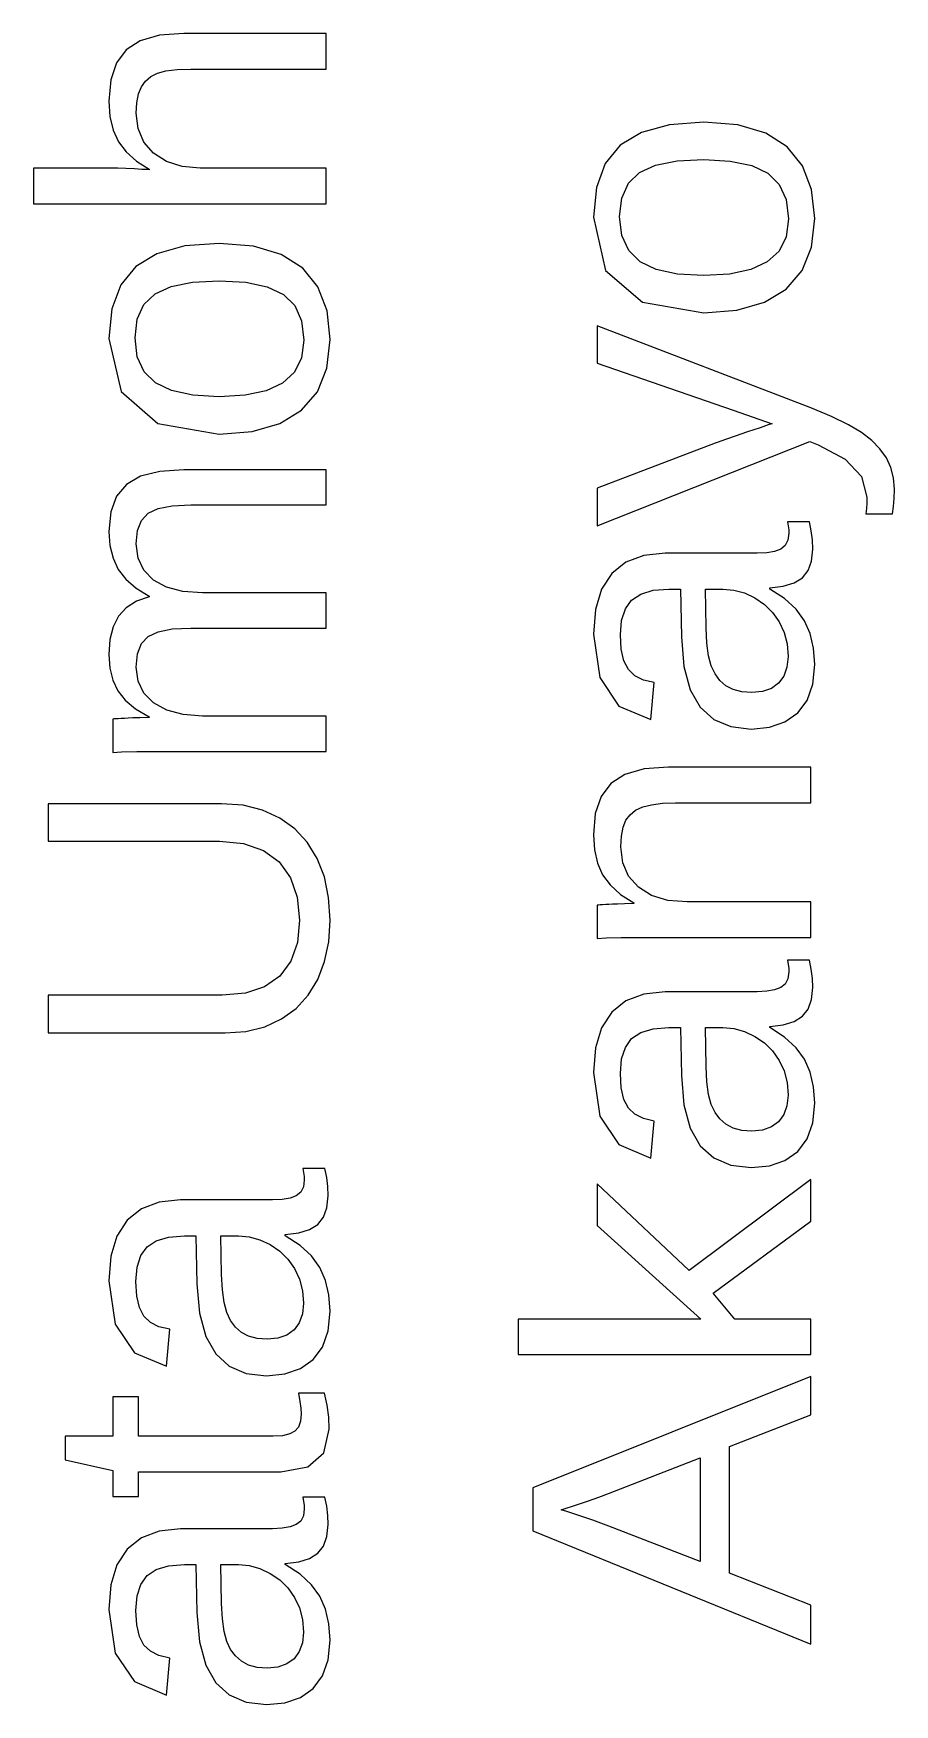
# Model space of a CAD drawing. Header units: metres. Extents: x -108.8 to -18, y -35.5 to 35.7.
# Drawn here: x -35.73 to -17.97, y -1.91 to 32.58 of the extents above; entities that cross this region are included whole.
import ezdxf

# ---------------------------------------------------------------- set-up
doc = ezdxf.new("R2010")
doc.units = ezdxf.units.M

msp = doc.modelspace()

# ---------------------------------------------------------------- linework, layer by layer
for p, q in [((-33.5287, 32.4312), (-33.8196, 32.2425)), ((-33.1306, 32.5445), (-33.5287, 32.4312)), ((-32.6254, 32.5822), (-33.1306, 32.5445)), ((-29.6919, 32.5822), (-32.6254, 32.5822)), ((-29.6919, 31.8458), (-29.6919, 32.5822)), ((-33.8196, 32.2425), (-34.0174, 31.9742)), ((-34.0174, 31.9742), (-34.136, 31.6222)), ((-33.3099, 31.6912), (-33.1726, 31.7603)), ((-33.1726, 31.7603), (-32.9957, 31.8078)), ((-32.9957, 31.8078), (-32.7658, 31.8363)), ((-32.7658, 31.8363), (-32.483, 31.8458)), ((-32.483, 31.8458), (-29.6919, 31.8458)), ((-34.136, 31.6222), (-34.1756, 31.1867)), ((-33.563, 31.3327), (-33.5043, 31.4796)), ((-33.5043, 31.4796), (-33.4204, 31.5976)), ((-33.4204, 31.5976), (-33.3099, 31.6912)), ((-34.1756, 31.1867), (-34.1532, 30.8672)), ((-33.61, 30.9384), (-33.5983, 31.1523)), ((-33.5983, 31.1523), (-33.563, 31.3327)), ((-34.1532, 30.8672), (-34.0861, 30.5872)), ((-33.5703, 30.6168), (-33.61, 30.9384)), ((-21.9015, 30.7489), (-22.6119, 30.696)), ((-21.1967, 30.6924), (-21.9015, 30.7489)), ((-34.0861, 30.5872), (-33.9742, 30.3464)), ((-33.4509, 30.3408), (-33.5703, 30.6168)), ((-23.1863, 30.5373), (-23.6246, 30.2728)), ((-22.6119, 30.696), (-23.1863, 30.5373)), ((-20.623, 30.5228), (-21.1967, 30.6924)), ((-20.1805, 30.2403), (-20.623, 30.5228)), ((-33.9742, 30.3464), (-33.8144, 30.136)), ((-33.8144, 30.136), (-33.6035, 29.9468)), ((-33.252, 30.1104), (-33.4509, 30.3408)), ((-32.9857, 29.9375), (-33.252, 30.1104)), ((-23.6246, 30.2728), (-23.9331, 29.8962)), ((-19.8662, 29.8501), (-20.1805, 30.2403)), ((-34.1593, 29.7992), (-35.7299, 29.7992)), ((-35.7299, 29.7992), (-35.7299, 29.0668)), ((-33.9921, 29.7976), (-34.1593, 29.7992)), ((-33.8212, 29.7929), (-33.9921, 29.7976)), ((-33.6467, 29.7849), (-33.8212, 29.7929)), ((-33.4952, 29.7766), (-33.6467, 29.7849)), ((-33.6035, 29.9468), (-33.3415, 29.7789)), ((-33.3935, 29.7705), (-33.4952, 29.7766)), ((-33.3415, 29.7666), (-33.3935, 29.7705)), ((-33.3415, 29.7789), (-33.3415, 29.7666)), ((-32.6643, 29.8338), (-32.9857, 29.9375)), ((-32.2877, 29.7992), (-32.6643, 29.8338)), ((-29.6919, 29.7992), (-32.2877, 29.7992)), ((-29.6919, 29.0668), (-29.6919, 29.7992)), ((-23.9331, 29.8962), (-24.1183, 29.4012)), ((-23.4553, 29.488), (-23.2258, 29.7093)), ((-23.2258, 29.7093), (-22.8952, 29.8596)), ((-22.8952, 29.8596), (-22.4537, 29.9498)), ((-22.4537, 29.9498), (-21.9015, 29.9799)), ((-21.9015, 29.9799), (-21.3549, 29.9485)), ((-21.3549, 29.9485), (-20.9142, 29.8542)), ((-20.9142, 29.8542), (-20.5791, 29.6971)), ((-20.5791, 29.6971), (-20.3441, 29.4668)), ((-19.6777, 29.3578), (-19.8662, 29.8501)), ((-24.1183, 29.4012), (-24.18, 28.7877)), ((-23.5929, 29.1849), (-23.4553, 29.488)), ((-20.3441, 29.4668), (-20.203, 29.1528)), ((-19.6149, 28.7633), (-19.6777, 29.3578)), ((-35.7299, 29.0668), (-29.6919, 29.0668)), ((-23.6388, 28.7999), (-23.5929, 29.1849)), ((-20.203, 29.1528), (-20.156, 28.7552)), ((-24.18, 28.7877), (-23.9268, 27.6914)), ((-23.592, 28.4109), (-23.6388, 28.7999)), ((-20.156, 28.7552), (-20.2046, 28.3869)), ((-19.6802, 28.1729), (-19.6149, 28.7633)), ((-23.4517, 28.101), (-23.592, 28.4109)), ((-20.2046, 28.3869), (-20.3504, 28.0906)), ((-33.1819, 28.0359), (-33.6202, 27.7714)), ((-32.6076, 28.1946), (-33.1819, 28.0359)), ((-31.8971, 28.2475), (-32.6076, 28.1946)), ((-31.1923, 28.191), (-31.8971, 28.2475)), ((-30.6187, 28.0215), (-31.1923, 28.191)), ((-30.1761, 27.7389), (-30.6187, 28.0215)), ((-23.2177, 27.8702), (-23.4517, 28.101)), ((-20.3504, 28.0906), (-20.5934, 27.8661)), ((-19.8762, 27.6874), (-19.6802, 28.1729)), ((-33.6202, 27.7714), (-33.9288, 27.3949)), ((-29.8619, 27.3488), (-30.1761, 27.7389)), ((-23.9268, 27.6914), (-23.1673, 27.0337)), ((-22.8843, 27.7108), (-23.2177, 27.8702)), ((-22.4456, 27.6152), (-22.8843, 27.7108)), ((-21.9015, 27.5834), (-22.4456, 27.6152)), ((-21.3692, 27.6148), (-21.9015, 27.5834)), ((-20.9332, 27.709), (-21.3692, 27.6148)), ((-20.5934, 27.8661), (-20.9332, 27.709)), ((-20.2028, 27.3067), (-19.8762, 27.6874)), ((-33.9288, 27.3949), (-34.1139, 26.8998)), ((-33.2215, 27.2079), (-32.8908, 27.3582)), ((-32.8908, 27.3582), (-32.4493, 27.4484)), ((-32.4493, 27.4484), (-31.8971, 27.4785)), ((-31.8971, 27.4785), (-31.3506, 27.4471)), ((-31.3506, 27.4471), (-30.9098, 27.3528)), ((-30.9098, 27.3528), (-30.5748, 27.1957)), ((-29.6734, 26.8564), (-29.8619, 27.3488)), ((-20.6529, 27.0332), (-20.2028, 27.3067)), ((-33.5886, 26.6835), (-33.4509, 26.9866)), ((-33.4509, 26.9866), (-33.2215, 27.2079)), ((-30.5748, 27.1957), (-30.3397, 26.9654)), ((-30.3397, 26.9654), (-30.1987, 26.6514)), ((-23.1673, 27.0337), (-21.9015, 26.8144)), ((-21.2191, 26.8691), (-20.6529, 27.0332)), ((-34.1139, 26.8998), (-34.1756, 26.2864)), ((-33.6345, 26.2986), (-33.5886, 26.6835)), ((-30.1987, 26.6514), (-30.1517, 26.2538)), ((-29.6105, 26.2619), (-29.6734, 26.8564)), ((-21.9015, 26.8144), (-21.2191, 26.8691)), ((-34.1756, 26.2864), (-33.9224, 25.1901)), ((-33.5877, 25.9095), (-33.6345, 26.2986)), ((-30.1517, 26.2538), (-30.2003, 25.8856)), ((-29.6758, 25.6715), (-29.6105, 26.2619)), ((-19.6962, 24.853), (-24.0986, 26.5456)), ((-24.0986, 26.5456), (-24.0986, 25.7725)), ((-33.4473, 25.5996), (-33.5877, 25.9095)), ((-30.2003, 25.8856), (-30.3461, 25.5892)), ((-33.2133, 25.3689), (-33.4473, 25.5996)), ((-30.3461, 25.5892), (-30.5891, 25.3648)), ((-29.8718, 25.186), (-29.6758, 25.6715)), ((-24.0986, 25.7725), (-21.2952, 24.8082)), ((-33.9224, 25.1901), (-33.1629, 24.5323)), ((-32.8799, 25.2095), (-33.2133, 25.3689)), ((-32.4412, 25.1139), (-32.8799, 25.2095)), ((-30.9288, 25.2077), (-31.3648, 25.1134)), ((-30.5891, 25.3648), (-30.9288, 25.2077)), ((-30.1985, 24.8053), (-29.8718, 25.186)), ((-31.8971, 25.082), (-32.4412, 25.1139)), ((-31.3648, 25.1134), (-31.8971, 25.082)), ((-19.267, 24.6753), (-19.6962, 24.853)), ((-33.1629, 24.5323), (-31.8971, 24.313)), ((-31.2147, 24.3677), (-30.6485, 24.5318)), ((-30.6485, 24.5318), (-30.1985, 24.8053)), ((-21.2952, 24.8082), (-20.4937, 24.5234)), ((-20.5733, 24.4995), (-20.7415, 24.4438)), ((-20.4937, 24.5234), (-20.5733, 24.4995)), ((-18.9177, 24.5058), (-19.267, 24.6753)), ((-18.6485, 24.3443), (-18.9177, 24.5058)), ((-31.8971, 24.313), (-31.2147, 24.3677)), ((-24.0986, 22.4158), (-19.7166, 24.1613)), ((-21.5292, 24.1735), (-21.625, 24.1391)), ((-21.4349, 24.2065), (-21.5292, 24.1735)), ((-21.258, 24.2675), (-21.4349, 24.2065)), ((-20.9982, 24.3566), (-21.258, 24.2675)), ((-20.7415, 24.4438), (-20.9982, 24.3566)), ((-19.7166, 24.1613), (-19.5416, 24.0921)), ((-18.4388, 24.1814), (-18.6485, 24.3443)), ((-18.2679, 24.0071), (-18.4388, 24.1814)), ((-21.6655, 24.1246), (-24.0986, 23.197)), ((-21.625, 24.1391), (-21.6655, 24.1246)), ((-19.5416, 24.0921), (-18.9833, 23.7946)), ((-18.1359, 23.8215), (-18.2679, 24.0071)), ((-18.0421, 23.6219), (-18.1359, 23.8215)), ((-33.1245, 23.5423), (-33.5206, 23.4413)), ((-32.6254, 23.576), (-33.1245, 23.5423)), ((-29.6919, 23.576), (-32.6254, 23.576)), ((-29.6919, 22.8518), (-29.6919, 23.576)), ((-18.9833, 23.7946), (-18.6483, 23.4339)), ((-17.9858, 23.4056), (-18.0421, 23.6219)), ((-33.8135, 23.2729), (-34.0147, 23.0304)), ((-33.5206, 23.4413), (-33.8135, 23.2729)), ((-24.0986, 23.197), (-24.0986, 22.4158)), ((-18.6483, 23.4339), (-18.5366, 23.0098)), ((-17.967, 23.1725), (-17.9858, 23.4056)), ((-17.972, 22.9827), (-17.967, 23.1725)), ((-34.0147, 23.0304), (-34.1354, 22.7069)), ((-33.3659, 22.6769), (-33.1593, 22.7741)), ((-33.1593, 22.7741), (-32.865, 22.8324)), ((-32.865, 22.8324), (-32.483, 22.8518)), ((-32.483, 22.8518), (-29.6919, 22.8518)), ((-18.5475, 22.7747), (-18.5611, 22.668)), ((-18.5393, 22.8887), (-18.5475, 22.7747)), ((-18.5366, 23.0098), (-18.5393, 22.8887)), ((-18.0118, 22.668), (-17.9869, 22.8145)), ((-17.9869, 22.8145), (-17.972, 22.9827)), ((-34.1354, 22.7069), (-34.1756, 22.3025)), ((-33.5829, 22.3188), (-33.5015, 22.529)), ((-33.5015, 22.529), (-33.3659, 22.6769)), ((-19.7207, 22.5038), (-20.1764, 22.5038)), ((-20.1764, 22.5038), (-20.1605, 22.4174)), ((-19.6845, 22.318), (-19.7207, 22.5038)), ((-18.5611, 22.668), (-18.0118, 22.668)), ((-34.1756, 22.3025), (-34.1539, 22.0112)), ((-33.61, 22.0462), (-33.5829, 22.3188)), ((-20.1662, 22.1209), (-20.2211, 22.0124)), ((-20.1479, 22.2637), (-20.1662, 22.1209)), ((-20.1605, 22.4174), (-20.151, 22.3374)), ((-20.151, 22.3374), (-20.1479, 22.2637)), ((-19.6628, 22.1295), (-19.6845, 22.318)), ((-19.6556, 21.9382), (-19.6628, 22.1295)), ((-34.1539, 22.0112), (-34.0888, 21.7501)), ((-34.0888, 21.7501), (-33.9803, 21.5193)), ((-33.5705, 21.7499), (-33.61, 22.0462)), ((-33.4518, 21.501), (-33.5705, 21.7499)), ((-23.1413, 21.8062), (-23.5082, 21.6665)), ((-22.699, 21.8528), (-23.1413, 21.8062)), ((-20.8029, 21.8528), (-22.699, 21.8528)), ((-20.6038, 21.8622), (-20.8029, 21.8528)), ((-20.4404, 21.8907), (-20.6038, 21.8622)), ((-20.3126, 21.9382), (-20.4404, 21.8907)), ((-20.2211, 22.0124), (-20.3126, 21.9382)), ((-19.6793, 21.6916), (-19.6556, 21.9382)), ((-33.9803, 21.5193), (-33.8225, 21.3143)), ((-33.254, 21.2996), (-33.4518, 21.501)), ((-23.7995, 21.4337), (-24.0109, 21.1086)), ((-23.5082, 21.6665), (-23.7995, 21.4337)), ((-19.8692, 21.3462), (-19.7505, 21.4942)), ((-19.7505, 21.4942), (-19.6793, 21.6916)), ((-33.8225, 21.3143), (-33.6096, 21.1305)), ((-33.6096, 21.1305), (-33.3415, 20.968)), ((-32.9834, 21.1515), (-33.254, 21.2996)), ((-32.6464, 21.0627), (-32.9834, 21.1515)), ((-32.243, 21.0331), (-32.6464, 21.0627)), ((-24.0109, 21.1086), (-24.1377, 20.6923)), ((-23.2021, 21.011), (-22.9458, 21.087)), ((-22.9458, 21.087), (-22.6216, 21.1123)), ((-22.6216, 21.1123), (-22.3816, 21.1123)), ((-22.3816, 21.1123), (-22.3653, 20.1236)), ((-21.8527, 20.3108), (-21.869, 21.1123)), ((-21.869, 21.1123), (-21.5069, 21.1123)), ((-21.5069, 21.1123), (-21.2838, 21.0922)), ((-21.2838, 21.0922), (-21.0647, 21.0318)), ((-20.5385, 21.1367), (-20.2616, 21.1708)), ((-20.5385, 21.1123), (-20.5385, 21.1367)), ((-20.2349, 20.915), (-20.5385, 21.1123)), ((-20.2616, 21.1708), (-20.0385, 21.2406)), ((-20.0385, 21.2406), (-19.8692, 21.3462)), ((-33.8171, 20.7252), (-33.9762, 20.5509)), ((-33.6055, 20.8601), (-33.8171, 20.7252)), ((-33.3415, 20.9558), (-33.6055, 20.8601)), ((-33.3415, 20.968), (-33.3415, 20.9558)), ((-29.6919, 21.0331), (-32.243, 21.0331)), ((-29.6919, 20.3088), (-29.6919, 21.0331)), ((-23.5968, 20.4649), (-23.5195, 20.7036)), ((-23.5195, 20.7036), (-23.3906, 20.8844)), ((-23.3906, 20.8844), (-23.2021, 21.011)), ((-21.0647, 21.0318), (-20.8497, 20.9312)), ((-20.8497, 20.9312), (-20.652, 20.7958)), ((-20.652, 20.7958), (-20.4845, 20.631)), ((-19.9969, 20.6973), (-20.2349, 20.915)), ((-19.8244, 20.4593), (-19.9969, 20.6973)), ((-33.9762, 20.5509), (-34.087, 20.3337)), ((-24.1377, 20.6923), (-24.18, 20.1846)), ((-23.6226, 20.1683), (-23.5968, 20.4649)), ((-20.4845, 20.631), (-20.3472, 20.4368)), ((-20.3472, 20.4368), (-20.2455, 20.218)), ((-19.708, 20.1932), (-19.8244, 20.4593)), ((-34.1534, 20.0699), (-34.1756, 19.7596)), ((-34.087, 20.3337), (-34.1534, 20.0699)), ((-33.5015, 19.9861), (-33.3659, 20.1339)), ((-33.3659, 20.1339), (-33.1593, 20.2311)), ((-33.1593, 20.2311), (-32.865, 20.2894)), ((-32.865, 20.2894), (-32.483, 20.3088)), ((-32.483, 20.3088), (-29.6919, 20.3088)), ((-24.18, 20.1846), (-24.048, 19.2867)), ((-23.604, 19.8699), (-23.6226, 20.1683)), ((-22.3653, 20.1236), (-22.3111, 19.5175)), ((-21.8373, 19.994), (-21.8527, 20.3108)), ((-20.2455, 20.218), (-20.1845, 19.9794)), ((-19.6382, 19.8914), (-19.708, 20.1932)), ((-34.1756, 19.7596), (-34.1553, 19.4815)), ((-33.61, 19.5032), (-33.5829, 19.7758)), ((-33.5829, 19.7758), (-33.5015, 19.9861)), ((-23.5484, 19.6312), (-23.604, 19.8699)), ((-21.802, 19.7329), (-21.8373, 19.994)), ((-21.7469, 19.5275), (-21.802, 19.7329)), ((-20.1641, 19.7208), (-20.1858, 19.5004)), ((-20.1845, 19.9794), (-20.1641, 19.7208)), ((-19.6149, 19.5539), (-19.6382, 19.8914)), ((-34.1553, 19.4815), (-34.0942, 19.2334)), ((-33.5703, 19.213), (-33.61, 19.5032)), ((-23.4557, 19.4522), (-23.5484, 19.6312)), ((-23.3224, 19.3229), (-23.4557, 19.4522)), ((-23.1447, 19.2334), (-23.3224, 19.3229)), ((-22.3111, 19.5175), (-22.1809, 19.034)), ((-21.67, 19.3636), (-21.7469, 19.5275)), ((-21.5697, 19.2273), (-21.67, 19.3636)), ((-20.1858, 19.5004), (-20.2509, 19.3166)), ((-19.6538, 19.1484), (-19.6149, 19.5539)), ((-34.0942, 19.2334), (-33.9925, 19.015)), ((-33.9925, 19.015), (-33.8388, 18.8192)), ((-33.4509, 18.9662), (-33.5703, 19.213)), ((-24.048, 19.2867), (-23.6519, 18.6982)), ((-22.9227, 19.1837), (-23.1447, 19.2334)), ((-22.9919, 18.4188), (-22.9227, 19.1837)), ((-22.1809, 19.034), (-21.9747, 18.673)), ((-21.4458, 19.1186), (-21.5697, 19.2273)), ((-21.2962, 19.0395), (-21.4458, 19.1186)), ((-21.1185, 18.992), (-21.2962, 19.0395)), ((-20.9128, 18.9762), (-21.1185, 18.992)), ((-20.6922, 18.9977), (-20.9128, 18.9762)), ((-20.5077, 19.0621), (-20.6922, 18.9977)), ((-20.3594, 19.1694), (-20.5077, 19.0621)), ((-20.2509, 19.3166), (-20.3594, 19.1694)), ((-19.7704, 18.8161), (-19.6538, 19.1484)), ((-33.8388, 18.8192), (-33.6218, 18.6389)), ((-33.6218, 18.6389), (-33.3415, 18.4739)), ((-33.252, 18.7627), (-33.4509, 18.9662)), ((-32.9807, 18.6113), (-33.252, 18.7627)), ((-23.6519, 18.6982), (-22.9919, 18.4188)), ((-21.9747, 18.673), (-21.6954, 18.4233)), ((-19.9648, 18.5571), (-19.7704, 18.8161)), ((-34.073, 18.4318), (-34.0942, 18.4291)), ((-34.0942, 18.4291), (-34.0942, 17.7374)), ((-34.0364, 18.4345), (-34.073, 18.4318)), ((-33.9844, 18.4372), (-34.0364, 18.4345)), ((-33.9218, 18.4402), (-33.9844, 18.4372)), ((-33.8533, 18.4436), (-33.9218, 18.4402)), ((-33.7789, 18.4474), (-33.8533, 18.4436)), ((-33.6788, 18.4517), (-33.7789, 18.4474)), ((-33.533, 18.4565), (-33.6788, 18.4517)), ((-33.3415, 18.4616), (-33.533, 18.4565)), ((-33.3415, 18.4739), (-33.3415, 18.4616)), ((-32.6444, 18.5204), (-32.9807, 18.6113)), ((-32.243, 18.4901), (-32.6444, 18.5204)), ((-29.6919, 18.4901), (-32.243, 18.4901)), ((-29.6919, 17.7618), (-29.6919, 18.4901)), ((-21.6954, 18.4233), (-21.3454, 18.2734)), ((-20.5471, 18.2605), (-20.227, 18.3717)), ((-20.227, 18.3717), (-19.9648, 18.5571)), ((-21.3454, 18.2734), (-20.925, 18.2235)), ((-20.925, 18.2235), (-20.5471, 18.2605)), ((-34.0942, 17.7374), (-33.9139, 17.751)), ((-33.9139, 17.751), (-33.6006, 17.7591)), ((-33.6006, 17.7591), (-33.1543, 17.7618)), ((-33.1543, 17.7618), (-29.6919, 17.7618)), ((-23.5276, 17.2875), (-23.8199, 17.101)), ((-23.131, 17.3994), (-23.5276, 17.2875)), ((-22.6298, 17.4367), (-23.131, 17.3994)), ((-19.6962, 17.4367), (-22.6298, 17.4367)), ((-19.6962, 16.7002), (-19.6962, 17.4367)), ((-23.8199, 17.101), (-24.0199, 16.834)), ((-31.8483, 16.6818), (-35.4247, 16.6818)), ((-35.4247, 16.6818), (-35.4247, 15.9088)), ((-31.4057, 16.6491), (-31.8483, 16.6818)), ((-31.0056, 16.5507), (-31.4057, 16.6491)), ((-24.0199, 16.834), (-24.14, 16.4807)), ((-23.3079, 16.5465), (-23.1628, 16.6148)), ((-23.1628, 16.6148), (-22.981, 16.6622)), ((-22.981, 16.6622), (-22.7559, 16.6907)), ((-22.7559, 16.6907), (-22.4874, 16.7002)), ((-22.4874, 16.7002), (-19.6962, 16.7002)), ((-30.648, 16.3869), (-31.0056, 16.5507)), ((-30.3381, 16.1631), (-30.648, 16.3869)), ((-24.14, 16.4807), (-24.18, 16.0411)), ((-23.5674, 16.1979), (-23.5086, 16.3421)), ((-23.5086, 16.3421), (-23.4232, 16.4556)), ((-23.4232, 16.4556), (-23.3079, 16.5465)), ((-35.4247, 15.9088), (-31.8931, 15.9088)), ((-31.8931, 15.9088), (-31.3965, 15.8611)), ((-30.0811, 15.8851), (-30.3381, 16.1631)), ((-29.877, 15.5527), (-30.0811, 15.8851)), ((-24.18, 16.0411), (-24.159, 15.7307)), ((-23.6144, 15.7929), (-23.6027, 16.0149)), ((-23.6027, 16.0149), (-23.5674, 16.1979)), ((-31.3965, 15.8611), (-30.9862, 15.718)), ((-30.9862, 15.718), (-30.6622, 15.4796)), ((-29.7289, 15.1719), (-29.877, 15.5527)), ((-24.159, 15.7307), (-24.0959, 15.4561)), ((-23.5742, 15.4652), (-23.6144, 15.7929)), ((-30.6622, 15.4796), (-30.4283, 15.1552)), ((-24.0959, 15.4561), (-23.9908, 15.2171)), ((-23.9908, 15.2171), (-23.8351, 15.0049)), ((-23.4535, 15.1871), (-23.5742, 15.4652)), ((-23.2523, 14.9588), (-23.4535, 15.1871)), ((-30.4283, 15.1552), (-30.288, 14.7544)), ((-29.6401, 14.7481), (-29.7289, 15.1719)), ((-23.8351, 15.0049), (-23.6201, 14.8103)), ((-22.9797, 14.7893), (-23.2523, 14.9588)), ((-30.288, 14.7544), (-30.2412, 14.2772)), ((-29.6105, 14.2813), (-29.6401, 14.7481)), ((-24.0774, 14.5913), (-24.0986, 14.5886)), ((-24.0986, 14.5886), (-24.0986, 13.8969)), ((-24.0407, 14.594), (-24.0774, 14.5913)), ((-23.9888, 14.5967), (-24.0407, 14.594)), ((-23.9261, 14.5996), (-23.9888, 14.5967)), ((-23.8576, 14.603), (-23.9261, 14.5996)), ((-23.7832, 14.6069), (-23.8576, 14.603)), ((-23.6831, 14.6112), (-23.7832, 14.6069)), ((-23.5374, 14.6159), (-23.6831, 14.6112)), ((-23.6201, 14.8103), (-23.3459, 14.6333)), ((-23.3459, 14.6211), (-23.5374, 14.6159)), ((-23.3459, 14.6333), (-23.3459, 14.6211)), ((-22.6447, 14.6876), (-22.9797, 14.7893)), ((-22.2473, 14.6537), (-22.6447, 14.6876)), ((-19.6962, 14.6537), (-22.2473, 14.6537)), ((-19.6962, 13.9213), (-19.6962, 14.6537)), ((-30.2412, 14.2772), (-30.2864, 13.8147)), ((-29.639, 13.8319), (-29.6105, 14.2813)), ((-30.2864, 13.8147), (-30.422, 13.4309)), ((-29.7244, 13.4223), (-29.639, 13.8319)), ((-24.0986, 13.8969), (-23.9182, 13.9104)), ((-23.9182, 13.9104), (-23.6049, 13.9185)), ((-23.6049, 13.9185), (-23.1587, 13.9213)), ((-23.1587, 13.9213), (-19.6962, 13.9213)), ((-30.648, 13.1257), (-30.9613, 12.9043)), ((-30.422, 13.4309), (-30.648, 13.1257)), ((-29.8668, 13.0525), (-29.7244, 13.4223)), ((-19.7207, 13.4518), (-20.1764, 13.4518)), ((-20.1764, 13.4518), (-20.1605, 13.3655)), ((-20.1479, 13.2118), (-20.1662, 13.069)), ((-20.1605, 13.3655), (-20.151, 13.2855)), ((-20.151, 13.2855), (-20.1479, 13.2118)), ((-19.6845, 13.2661), (-19.7207, 13.4518)), ((-19.6628, 13.0775), (-19.6845, 13.2661)), ((-31.3587, 12.7713), (-31.8402, 12.7271)), ((-30.9613, 12.9043), (-31.3587, 12.7713)), ((-30.0635, 12.7288), (-29.8668, 13.0525)), ((-22.699, 12.8008), (-23.1413, 12.7543)), ((-20.8029, 12.8008), (-22.699, 12.8008)), ((-20.6038, 12.8103), (-20.8029, 12.8008)), ((-20.4404, 12.8388), (-20.6038, 12.8103)), ((-20.3126, 12.8863), (-20.4404, 12.8388)), ((-20.2211, 12.9604), (-20.3126, 12.8863)), ((-20.1662, 13.069), (-20.2211, 12.9604)), ((-19.6793, 12.6397), (-19.6556, 12.8863)), ((-19.6556, 12.8863), (-19.6628, 13.0775)), ((-31.8402, 12.7271), (-35.4247, 12.7271)), ((-35.4247, 12.7271), (-35.4247, 11.9499)), ((-30.6114, 12.2388), (-30.3117, 12.4576)), ((-30.3117, 12.4576), (-30.0635, 12.7288)), ((-23.5082, 12.6146), (-23.7995, 12.3817)), ((-23.1413, 12.7543), (-23.5082, 12.6146)), ((-19.8692, 12.2943), (-19.7505, 12.4423)), ((-19.7505, 12.4423), (-19.6793, 12.6397)), ((-31.3456, 11.982), (-30.9577, 12.0783)), ((-30.9577, 12.0783), (-30.6114, 12.2388)), ((-23.7995, 12.3817), (-24.0109, 12.0567)), ((-20.5385, 12.0847), (-20.2616, 12.1189)), ((-20.5385, 12.0604), (-20.5385, 12.0847)), ((-20.2616, 12.1189), (-20.0385, 12.1887)), ((-20.0385, 12.1887), (-19.8692, 12.2943)), ((-35.4247, 11.9499), (-31.7751, 11.9499)), ((-31.7751, 11.9499), (-31.3456, 11.982)), ((-24.0109, 12.0567), (-24.1377, 11.6404)), ((-23.5195, 11.6517), (-23.3906, 11.8325)), ((-23.3906, 11.8325), (-23.2021, 11.9591)), ((-23.2021, 11.9591), (-22.9458, 12.0351)), ((-22.9458, 12.0351), (-22.6216, 12.0604)), ((-22.6216, 12.0604), (-22.3816, 12.0604)), ((-22.3816, 12.0604), (-22.3653, 11.0716)), ((-21.8527, 11.2588), (-21.869, 12.0604)), ((-21.869, 12.0604), (-21.5069, 12.0604)), ((-21.5069, 12.0604), (-21.2838, 12.0403)), ((-21.2838, 12.0403), (-21.0647, 11.9799)), ((-21.0647, 11.9799), (-20.8497, 11.8793)), ((-20.8497, 11.8793), (-20.652, 11.7439)), ((-20.652, 11.7439), (-20.4845, 11.5791)), ((-20.2349, 11.8631), (-20.5385, 12.0604)), ((-19.9969, 11.6454), (-20.2349, 11.8631)), ((-24.1377, 11.6404), (-24.18, 11.1327)), ((-23.6226, 11.1164), (-23.5968, 11.413)), ((-23.5968, 11.413), (-23.5195, 11.6517)), ((-20.4845, 11.5791), (-20.3472, 11.3849)), ((-20.3472, 11.3849), (-20.2455, 11.1661)), ((-19.8244, 11.4073), (-19.9969, 11.6454)), ((-19.708, 11.1413), (-19.8244, 11.4073)), ((-24.18, 11.1327), (-24.048, 10.2348)), ((-23.604, 10.818), (-23.6226, 11.1164)), ((-22.3653, 11.0716), (-22.3111, 10.4656)), ((-21.8373, 10.9421), (-21.8527, 11.2588)), ((-20.2455, 11.1661), (-20.1845, 10.9274)), ((-19.6382, 10.8395), (-19.708, 11.1413)), ((-23.5484, 10.5793), (-23.604, 10.818)), ((-21.802, 10.681), (-21.8373, 10.9421)), ((-20.1845, 10.9274), (-20.1641, 10.6689)), ((-19.6149, 10.502), (-19.6382, 10.8395)), ((-23.4557, 10.4003), (-23.5484, 10.5793)), ((-23.3224, 10.271), (-23.4557, 10.4003)), ((-22.3111, 10.4656), (-22.1809, 9.98212)), ((-21.7469, 10.4755), (-21.802, 10.681)), ((-21.67, 10.3117), (-21.7469, 10.4755)), ((-20.1858, 10.4485), (-20.2509, 10.2647)), ((-20.1641, 10.6689), (-20.1858, 10.4485)), ((-19.6538, 10.0965), (-19.6149, 10.502)), ((-24.048, 10.2348), (-23.6519, 9.64624)), ((-23.1447, 10.1815), (-23.3224, 10.271)), ((-22.9227, 10.1317), (-23.1447, 10.1815)), ((-22.9919, 9.36687), (-22.9227, 10.1317)), ((-21.5697, 10.1754), (-21.67, 10.3117)), ((-21.4458, 10.0666), (-21.5697, 10.1754)), ((-21.2962, 9.98753), (-21.4458, 10.0666)), ((-20.5077, 10.0101), (-20.6922, 9.94574)), ((-20.3594, 10.1175), (-20.5077, 10.0101)), ((-20.2509, 10.2647), (-20.3594, 10.1175)), ((-19.7704, 9.76422), (-19.6538, 10.0965)), ((-22.1809, 9.98212), (-21.9747, 9.62114)), ((-21.1185, 9.94008), (-21.2962, 9.98753)), ((-20.9128, 9.92426), (-21.1185, 9.94008)), ((-20.6922, 9.94574), (-20.9128, 9.92426)), ((-19.9648, 9.50516), (-19.7704, 9.76422)), ((-23.6519, 9.64624), (-22.9919, 9.36687)), ((-21.9747, 9.62114), (-21.6954, 9.37137)), ((-21.6954, 9.37137), (-21.3454, 9.22151)), ((-20.5471, 9.20863), (-20.227, 9.31982)), ((-20.227, 9.31982), (-19.9648, 9.50516)), ((-29.7163, 9.15434), (-30.172, 9.15434)), ((-30.172, 9.15434), (-30.1562, 9.06802)), ((-30.1562, 9.06802), (-30.1467, 8.98802)), ((-30.1467, 8.98802), (-30.1435, 8.91434)), ((-29.6801, 8.96855), (-29.7163, 9.15434)), ((-21.3454, 9.22151), (-20.925, 9.17155)), ((-20.925, 9.17155), (-20.5471, 9.20863)), ((-30.2167, 8.66295), (-30.3083, 8.58878)), ((-30.1618, 8.77147), (-30.2167, 8.66295)), ((-30.1435, 8.91434), (-30.1618, 8.77147)), ((-29.6584, 8.78004), (-29.6801, 8.96855)), ((-29.6512, 8.58884), (-29.6584, 8.78004)), ((-22.2066, 7.04736), (-24.0986, 8.83356)), ((-24.0986, 8.83356), (-24.0986, 7.97502)), ((-19.6962, 8.92709), (-22.2066, 7.04736)), ((-19.6962, 8.06862), (-19.6962, 8.92709)), ((-33.5038, 8.31708), (-33.7951, 8.08424)), ((-33.1369, 8.45677), (-33.5038, 8.31708)), ((-32.6946, 8.50334), (-33.1369, 8.45677)), ((-30.7986, 8.50334), (-32.6946, 8.50334)), ((-30.5994, 8.51283), (-30.7986, 8.50334)), ((-30.436, 8.54132), (-30.5994, 8.51283)), ((-30.3083, 8.58878), (-30.436, 8.54132)), ((-29.7461, 8.14484), (-29.6749, 8.34219)), ((-29.6749, 8.34219), (-29.6512, 8.58884)), ((-33.7951, 8.08424), (-34.0065, 7.75922)), ((-30.0341, 7.89122), (-29.8648, 7.99677)), ((-29.8648, 7.99677), (-29.7461, 8.14484)), ((-24.0986, 7.97502), (-21.9626, 6.04236)), ((-21.7062, 6.57948), (-19.6962, 8.06862)), ((-34.0065, 7.75922), (-34.1333, 7.34285)), ((-33.3862, 7.535), (-33.1977, 7.66161)), ((-33.1977, 7.66161), (-32.9414, 7.73756)), ((-32.9414, 7.73756), (-32.6173, 7.76288)), ((-32.6173, 7.76288), (-32.3772, 7.76288)), ((-32.3772, 7.76288), (-32.361, 6.77414)), ((-31.8483, 6.96133), (-31.8646, 7.76288)), ((-31.8646, 7.76288), (-31.5025, 7.76288)), ((-31.5025, 7.76288), (-31.2794, 7.74277)), ((-31.2794, 7.74277), (-31.0603, 7.6824)), ((-31.0603, 7.6824), (-30.8454, 7.5818)), ((-30.5341, 7.78725), (-30.2572, 7.82138)), ((-30.5341, 7.76288), (-30.5341, 7.78725)), ((-30.2305, 7.56555), (-30.5341, 7.76288)), ((-30.2572, 7.82138), (-30.0341, 7.89122)), ((-34.1333, 7.34285), (-34.1756, 6.83516)), ((-33.5924, 7.11548), (-33.5151, 7.35419)), ((-33.5151, 7.35419), (-33.3862, 7.535)), ((-30.8454, 7.5818), (-30.6476, 7.44638)), ((-30.6476, 7.44638), (-30.4801, 7.28159)), ((-30.4801, 7.28159), (-30.3429, 7.0874)), ((-29.9925, 7.34787), (-30.2305, 7.56555)), ((-29.82, 7.10985), (-29.9925, 7.34787)), ((-33.6182, 6.81889), (-33.5924, 7.11548)), ((-31.8329, 6.64462), (-31.8483, 6.96133)), ((-30.3429, 7.0874), (-30.2411, 6.86861)), ((-29.7036, 6.84378), (-29.82, 7.10985)), ((-34.1756, 6.83516), (-34.0436, 5.93733)), ((-33.5997, 6.52054), (-33.6182, 6.81889)), ((-32.361, 6.77414), (-32.3067, 6.16812)), ((-31.7977, 6.38353), (-31.8329, 6.64462)), ((-30.2411, 6.86861), (-30.1801, 6.62993)), ((-30.1801, 6.62993), (-30.1598, 6.37135)), ((-29.6338, 6.54201), (-29.7036, 6.84378)), ((-21.2627, 6.04236), (-21.7062, 6.57948)), ((-33.544, 6.28183), (-33.5997, 6.52054)), ((-33.4513, 6.1028), (-33.544, 6.28183)), ((-31.7425, 6.17804), (-31.7977, 6.38353)), ((-30.1598, 6.37135), (-30.1815, 6.15096)), ((-29.6105, 6.2045), (-29.6338, 6.54201)), ((-34.0436, 5.93733), (-33.6476, 5.34874)), ((-33.318, 5.9735), (-33.4513, 6.1028)), ((-33.1403, 5.88397), (-33.318, 5.9735)), ((-32.9184, 5.83424), (-33.1403, 5.88397)), ((-32.3067, 6.16812), (-32.1765, 5.68462)), ((-31.6656, 6.01418), (-31.7425, 6.17804)), ((-31.5653, 5.87788), (-31.6656, 6.01418)), ((-31.4414, 5.76913), (-31.5653, 5.87788)), ((-30.2466, 5.96718), (-30.3551, 5.82002)), ((-30.1815, 6.15096), (-30.2466, 5.96718)), ((-29.6494, 5.799), (-29.6105, 6.2045)), ((-21.9626, 6.04236), (-25.7343, 6.04236)), ((-25.7343, 6.04236), (-25.7343, 5.31)), ((-19.6962, 6.04236), (-21.2627, 6.04236)), ((-19.6962, 5.31), (-19.6962, 6.04236)), ((-32.9875, 5.06937), (-32.9184, 5.83424)), ((-32.1765, 5.68462), (-31.9704, 5.32364)), ((-31.2918, 5.69005), (-31.4414, 5.76913)), ((-31.1141, 5.64258), (-31.2918, 5.69005)), ((-30.9084, 5.62675), (-31.1141, 5.64258)), ((-30.6878, 5.64824), (-30.9084, 5.62675)), ((-30.5033, 5.71265), (-30.6878, 5.64824)), ((-30.3551, 5.82002), (-30.5033, 5.71265)), ((-29.766, 5.46672), (-29.6494, 5.799)), ((-33.6476, 5.34874), (-32.9875, 5.06937)), ((-31.9704, 5.32364), (-31.691, 5.07387)), ((-30.2226, 5.02232), (-29.9604, 5.20766)), ((-29.9604, 5.20766), (-29.766, 5.46672)), ((-25.7343, 5.31), (-19.6962, 5.31)), ((-31.691, 5.07387), (-31.3411, 4.92401)), ((-31.3411, 4.92401), (-30.9206, 4.87405)), ((-30.9206, 4.87405), (-30.5427, 4.91113)), ((-30.5427, 4.91113), (-30.2226, 5.02232)), ((-19.6962, 4.86217), (-25.4291, 2.55925)), ((-19.6962, 4.06873), (-19.6962, 4.86217)), ((-29.7245, 4.51312), (-30.2656, 4.51312)), ((-30.2656, 4.51312), (-30.2339, 4.34315)), ((-29.6702, 4.26991), (-29.7245, 4.51312)), ((-33.5613, 4.43993), (-34.0942, 4.43993)), ((-34.0942, 4.43993), (-34.0942, 3.62614)), ((-33.5613, 3.62614), (-33.5613, 4.43993)), ((-30.2339, 4.34315), (-30.2149, 4.20212)), ((-30.2149, 4.20212), (-30.2086, 4.09001)), ((-29.6376, 4.02307), (-29.6702, 4.26991)), ((-30.2655, 3.81601), (-30.3367, 3.72989)), ((-30.2228, 3.93605), (-30.2655, 3.81601)), ((-30.2086, 4.09001), (-30.2228, 3.93605)), ((-29.6268, 3.7726), (-29.6376, 4.02307)), ((-21.3726, 3.41365), (-19.6962, 4.06873)), ((-34.0942, 3.62614), (-35.0789, 3.62614)), ((-35.0789, 3.62614), (-35.0789, 3.13792)), ((-30.7823, 3.62614), (-33.5613, 3.62614)), ((-30.5917, 3.63766), (-30.7823, 3.62614)), ((-30.4432, 3.67226), (-30.5917, 3.63766)), ((-30.3367, 3.72989), (-30.4432, 3.67226)), ((-29.7375, 3.28438), (-29.6268, 3.7726)), ((-35.0789, 3.13792), (-34.0942, 2.92223)), ((-30.0698, 2.99142), (-29.7375, 3.28438)), ((-23.8708, 2.44531), (-21.9788, 3.18175)), ((-21.9788, 3.18175), (-21.9788, 1.03754)), ((-21.3726, 0.801544), (-21.3726, 3.41365)), ((-34.0942, 2.92223), (-34.0942, 2.38516)), ((-33.5613, 2.89378), (-30.6236, 2.89378)), ((-33.5613, 2.38516), (-33.5613, 2.89378)), ((-30.6236, 2.89378), (-30.0698, 2.99142)), ((-25.4291, 2.55925), (-25.4291, 1.67628)), ((-24.0661, 2.36935), (-23.8708, 2.44531)), ((-34.0942, 2.38516), (-33.5613, 2.38516)), ((-29.7163, 2.36737), (-30.172, 2.36737)), ((-30.172, 2.36737), (-30.1562, 2.28105)), ((-30.1435, 2.12737), (-30.1618, 1.9845)), ((-30.1562, 2.28105), (-30.1467, 2.20105)), ((-30.1467, 2.20105), (-30.1435, 2.12737)), ((-29.6801, 2.18158), (-29.7163, 2.36737)), ((-29.6584, 1.99307), (-29.6801, 2.18158)), ((-24.8432, 2.10764), (-24.5055, 2.21748)), ((-24.7293, 2.07097), (-24.8432, 2.10764)), ((-24.4829, 1.99231), (-24.7293, 2.07097)), ((-24.5055, 2.21748), (-24.2776, 2.29341)), ((-24.2776, 2.29341), (-24.0661, 2.36935)), ((-30.5994, 1.72586), (-30.7986, 1.71637)), ((-30.436, 1.75435), (-30.5994, 1.72586)), ((-30.3083, 1.8018), (-30.436, 1.75435)), ((-30.2167, 1.87598), (-30.3083, 1.8018)), ((-30.1618, 1.9845), (-30.2167, 1.87598)), ((-29.6749, 1.55522), (-29.6512, 1.80186)), ((-29.6512, 1.80186), (-29.6584, 1.99307)), ((-24.194, 1.89195), (-24.4829, 1.99231)), ((-23.8626, 1.7699), (-24.194, 1.89195)), ((-21.9788, 1.03754), (-23.8626, 1.7699)), ((-33.5038, 1.53011), (-33.7951, 1.29727)), ((-33.1369, 1.6698), (-33.5038, 1.53011)), ((-32.6946, 1.71637), (-33.1369, 1.6698)), ((-30.7986, 1.71637), (-32.6946, 1.71637)), ((-29.7461, 1.35786), (-29.6749, 1.55522)), ((-25.4291, 1.67628), (-19.6962, -0.663208)), ((-33.7951, 1.29727), (-34.0065, 0.972244)), ((-30.2572, 1.03441), (-30.0341, 1.10425)), ((-30.0341, 1.10425), (-29.8648, 1.20979)), ((-29.8648, 1.20979), (-29.7461, 1.35786)), ((-34.0065, 0.972244), (-34.1333, 0.555878)), ((-33.5151, 0.567215), (-33.3862, 0.748032)), ((-33.3862, 0.748032), (-33.1977, 0.874634)), ((-33.1977, 0.874634), (-32.9414, 0.950592)), ((-32.9414, 0.950592), (-32.6173, 0.975906)), ((-32.6173, 0.975906), (-32.3772, 0.975906)), ((-32.3772, 0.975906), (-32.361, -0.012817)), ((-31.8483, 0.174362), (-31.8646, 0.975906)), ((-31.8646, 0.975906), (-31.5025, 0.975906)), ((-31.5025, 0.975906), (-31.2794, 0.955795)), ((-31.2794, 0.955795), (-31.0603, 0.895432)), ((-31.0603, 0.895432), (-30.8454, 0.79483)), ((-30.8454, 0.79483), (-30.6476, 0.659409)), ((-30.5341, 1.00027), (-30.2572, 1.03441)), ((-30.5341, 0.975906), (-30.5341, 1.00027)), ((-30.2305, 0.77858), (-30.5341, 0.975906)), ((-29.9925, 0.560898), (-30.2305, 0.77858)), ((-19.6962, 0.142395), (-21.3726, 0.801544)), ((-34.1333, 0.555878), (-34.1756, 0.048187)), ((-33.5924, 0.328506), (-33.5151, 0.567215)), ((-30.6476, 0.659409), (-30.4801, 0.494614)), ((-30.4801, 0.494614), (-30.3429, 0.30043)), ((-29.82, 0.322861), (-29.9925, 0.560898)), ((-34.1756, 0.048187), (-34.0436, -0.849625)), ((-33.6182, 0.031921), (-33.5924, 0.328506)), ((-33.5997, -0.266418), (-33.6182, 0.031921)), ((-31.8329, -0.142334), (-31.8483, 0.174362)), ((-30.3429, 0.30043), (-30.2411, 0.081634)), ((-30.2411, 0.081634), (-30.1801, -0.157028)), ((-29.7036, 0.056808), (-29.82, 0.322861)), ((-29.6338, -0.244949), (-29.7036, 0.056808)), ((-19.6962, -0.663208), (-19.6962, 0.142395)), ((-33.544, -0.505127), (-33.5997, -0.266418)), ((-32.361, -0.012817), (-32.3067, -0.618835)), ((-31.7977, -0.403427), (-31.8329, -0.142334)), ((-30.1801, -0.157028), (-30.1598, -0.415604)), ((-29.6105, -0.582458), (-29.6338, -0.244949)), ((-33.4513, -0.684158), (-33.544, -0.505127)), ((-33.318, -0.813461), (-33.4513, -0.684158)), ((-32.3067, -0.618835), (-32.1765, -1.10234)), ((-31.7425, -0.608917), (-31.7977, -0.403427)), ((-31.6656, -0.772781), (-31.7425, -0.608917)), ((-30.1815, -0.636002), (-30.2466, -0.819778)), ((-30.1598, -0.415604), (-30.1815, -0.636002)), ((-29.6494, -0.987961), (-29.6105, -0.582458)), ((-34.0436, -0.849625), (-33.6476, -1.43822)), ((-33.1403, -0.902985), (-33.318, -0.813461)), ((-32.9184, -0.952713), (-33.1403, -0.902985)), ((-32.9875, -1.71759), (-32.9184, -0.952713)), ((-31.5653, -0.909073), (-31.6656, -0.772781)), ((-31.4414, -1.01782), (-31.5653, -0.909073)), ((-31.2918, -1.09692), (-31.4414, -1.01782)), ((-30.3551, -0.966934), (-30.5033, -1.07431)), ((-30.2466, -0.819778), (-30.3551, -0.966934)), ((-29.766, -1.32024), (-29.6494, -0.987961)), ((-32.1765, -1.10234), (-31.9704, -1.46332)), ((-31.1141, -1.14438), (-31.2918, -1.09692)), ((-30.9084, -1.1602), (-31.1141, -1.14438)), ((-30.6878, -1.13872), (-30.9084, -1.1602)), ((-30.5033, -1.07431), (-30.6878, -1.13872)), ((-29.9604, -1.5793), (-29.766, -1.32024)), ((-33.6476, -1.43822), (-32.9875, -1.71759)), ((-31.9704, -1.46332), (-31.691, -1.71309)), ((-31.691, -1.71309), (-31.3411, -1.86295)), ((-30.2226, -1.76463), (-29.9604, -1.5793)), ((-31.3411, -1.86295), (-30.9206, -1.9129)), ((-30.9206, -1.9129), (-30.5427, -1.87582)), ((-30.5427, -1.87582), (-30.2226, -1.76463))]:
    msp.add_line(p, q)

doc.saveas('drawing.dxf')
